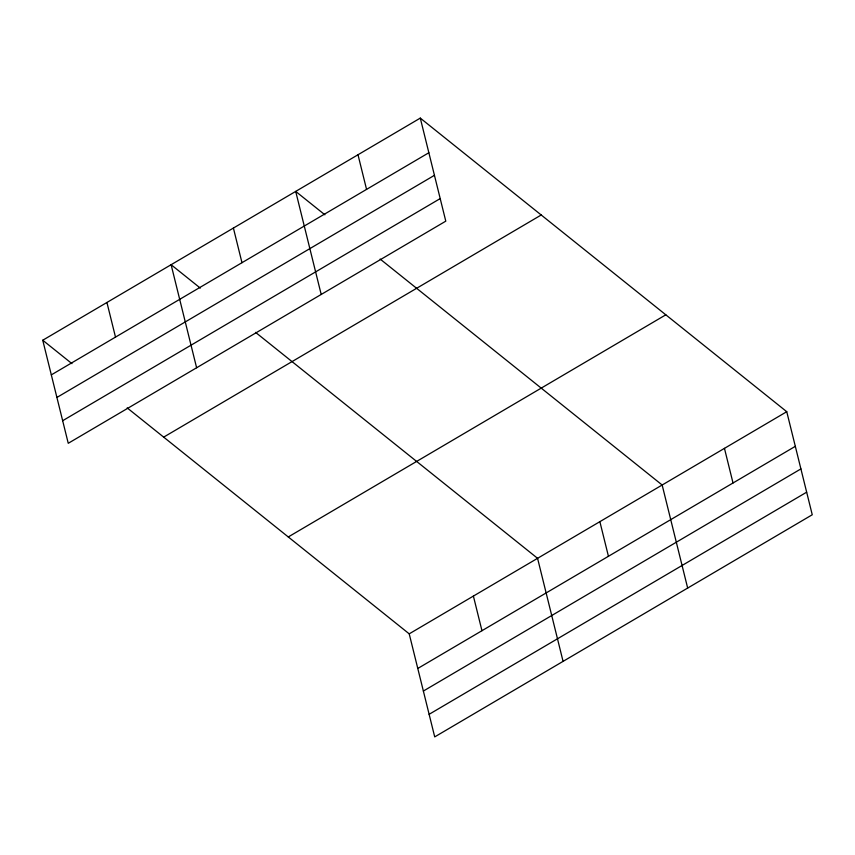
<?xml version="1.0" encoding="UTF-8"?>
<svg xmlns="http://www.w3.org/2000/svg" width="855" height="855" viewBox="0 0 855 855"><rect width="100%" height="100%" fill="white"/><g stroke="black" fill="none" stroke-linecap="round" stroke-linejoin="round"><path stroke-width="1.28" d="M420.286 118.108L445.786 221.156L68.25 443.296L42.75 340.237L420.286 118.108L786.75 411.704L812.25 514.763L434.714 736.892L409.214 633.844L127.192 407.899M51.321 374.875L428.857 152.735M56.911 397.447L434.447 175.318M62.661 420.713L440.207 198.584M163.679 437.129L541.215 214.99M288.274 536.951L665.81 314.822M409.214 633.844L786.75 411.704M417.774 668.471L795.321 446.331M423.364 691.054L800.9 468.914M429.125 714.31L806.66 492.181M324.889 214.797L295.702 191.413L321.202 294.462M380.144 259.065L662.155 485.009L687.666 588.069M200.305 288.103L171.118 264.719L196.618 367.768M255.56 332.371L537.571 558.315L563.071 661.364M42.75 340.237L71.938 363.632M724.452 448.351L733.024 482.99M599.868 521.657L608.439 556.295M473.392 596.074L481.964 630.712M357.999 154.755L366.56 189.393M233.404 228.061L241.976 262.699M106.928 302.478L115.5 337.105"/></g></svg>
